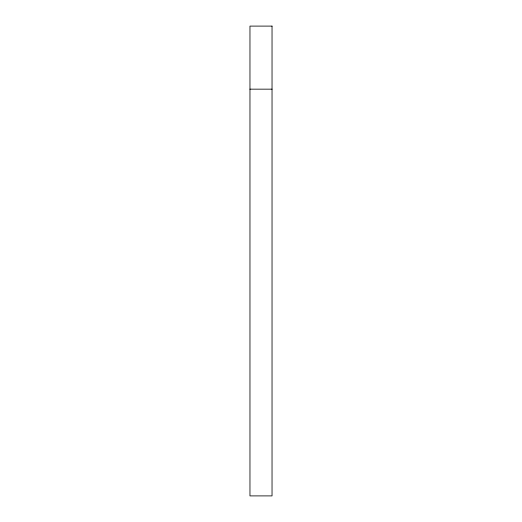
<?xml version="1.0" encoding="UTF-8"?>
<svg xmlns="http://www.w3.org/2000/svg" width="522" height="522" viewBox="0 0 522 522"><rect width="100%" height="100%" fill="white"/><g stroke="black" fill="none" stroke-linecap="round" stroke-linejoin="round"><path stroke-width="0.78" d="M249.966 89.158L272.034 89.158M272.034 26.1L249.966 26.1L249.966 495.9L272.034 495.9L272.034 26.1"/></g></svg>
